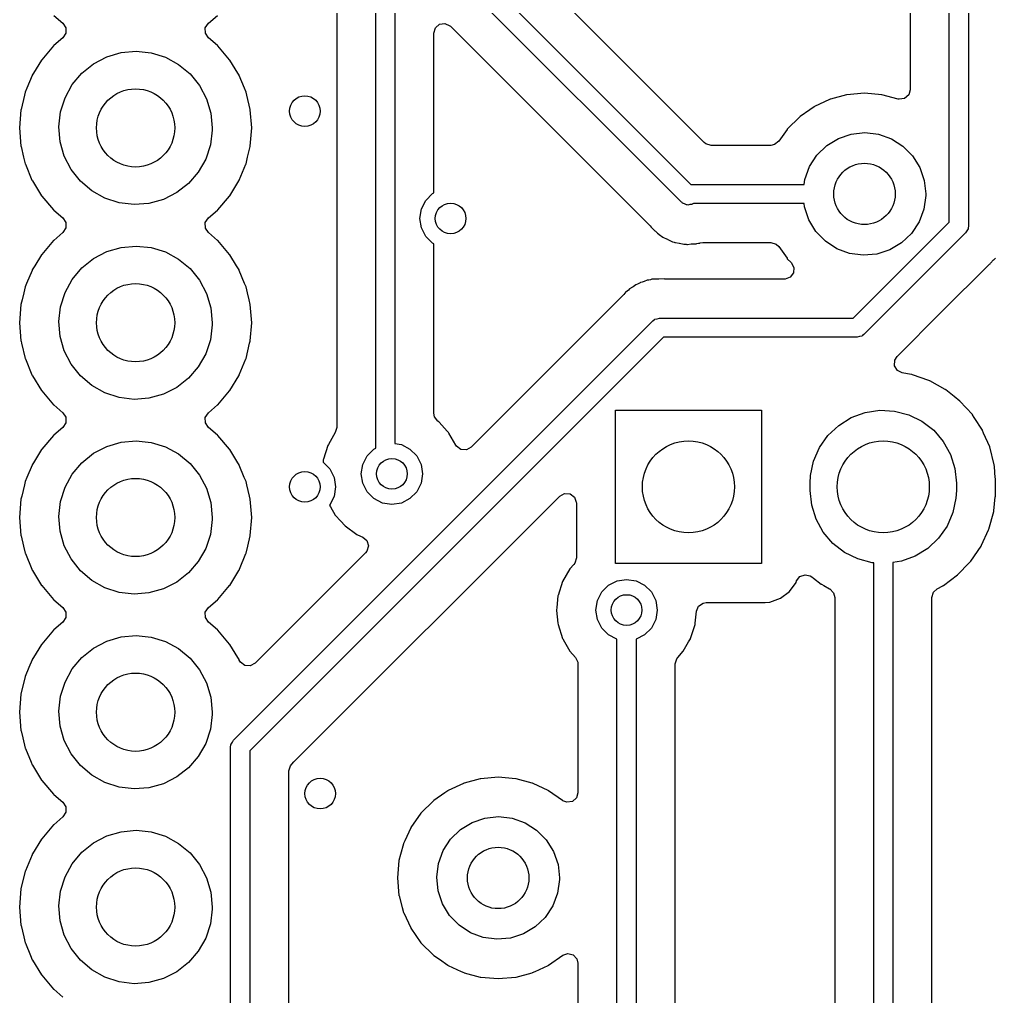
# Model space of a CAD drawing. Extents: x 3.43 to 6.79, y -5.81 to -1.74.
# Drawn here: x 4.688 to 5.189, y -4.616 to -4.114 of the extents above; entities that cross this region are included whole.
import ezdxf

# ---------------------------------------------------------------- set-up
doc = ezdxf.new("R2010")
doc.units = 0
doc.header["$MEASUREMENT"] = 0
doc.layers.add('BLACK', color=7, linetype='CONTINUOUS')

msp = doc.modelspace()

# ---------------------------------------------------------------- linework, layer by layer
at = {"layer": 'BLACK', "linetype": 'CONTINUOUS'}
for p, q in [((4.851, -3.88605), (4.851, -4.32387)), ((4.87102, -4.33441), (4.87102, -3.88464)), ((4.88087, -3.88668), (4.88087, -4.33213)), ((5.14533, -3.89612), (5.14533, -4.15043)), ((5.16535, -4.21839), (5.16535, -3.89471)), ((5.1752, -3.89675), (5.1752, -4.22043)), ((4.91043, -4.0767), (5.03275, -4.19902)), ((5.02802, -4.2082), (4.90203, -4.08222)), ((4.70581, -4.11229), (4.71047, -4.11626)), ((4.78511, -4.11626), (4.78977, -4.11229)), ((5.03959, -4.17754), (4.96991, -4.10787)), ((4.71047, -4.11626), (4.712, -4.1186)), ((4.78356, -4.11867), (4.78511, -4.11626)), ((4.90167, -4.11868), (4.90379, -4.11685)), ((4.90379, -4.11685), (4.90655, -4.11645)), ((4.90655, -4.11645), (4.90909, -4.11761)), ((4.90909, -4.11761), (4.90935, -4.11785)), ((4.90935, -4.11785), (5.01186, -4.22036)), ((4.71202, -4.1214), (4.71047, -4.12381)), ((4.712, -4.1186), (4.71202, -4.1214)), ((4.78358, -4.12147), (4.78356, -4.11867)), ((4.78511, -4.12381), (4.78358, -4.12147)), ((4.90089, -4.12136), (4.90167, -4.11868)), ((4.90089, -4.20344), (4.90089, -4.12136)), ((4.70581, -4.12778), (4.70567, -4.12791)), ((4.71047, -4.12381), (4.70581, -4.12778)), ((4.70581, -4.12778), (4.70581, -4.12778)), ((4.78977, -4.12778), (4.78511, -4.12381)), ((4.78992, -4.12791), (4.78977, -4.12778)), ((4.78977, -4.12778), (4.78977, -4.12778)), ((4.70567, -4.12791), (4.6996, -4.13502)), ((4.73304, -4.13353), (4.74041, -4.13136)), ((4.74041, -4.13136), (4.74807, -4.13067)), ((4.74807, -4.13067), (4.75571, -4.13147)), ((4.75571, -4.13147), (4.76305, -4.13374)), ((4.79599, -4.13502), (4.78992, -4.12791)), ((4.69949, -4.13518), (4.69534, -4.14196)), ((4.6996, -4.13502), (4.69949, -4.13518)), ((4.69949, -4.13518), (4.69949, -4.13518)), ((4.72025, -4.14191), (4.72623, -4.13709)), ((4.72623, -4.13709), (4.73304, -4.13353)), ((4.76305, -4.13374), (4.76981, -4.1374)), ((4.76981, -4.1374), (4.77573, -4.14229)), ((4.79609, -4.13518), (4.79599, -4.13502)), ((4.80024, -4.14196), (4.79609, -4.13518)), ((4.79609, -4.13518), (4.79609, -4.13518)), ((4.69534, -4.14196), (4.69471, -4.14299)), ((4.71531, -4.14779), (4.72025, -4.14191)), ((4.77573, -4.14229), (4.78058, -4.14825)), ((4.80087, -4.14299), (4.80024, -4.14196)), ((4.69464, -4.14317), (4.69196, -4.14962)), ((4.69471, -4.14299), (4.69464, -4.14317)), ((4.69464, -4.14317), (4.69464, -4.14317)), ((4.7116, -4.15453), (4.71531, -4.14779)), ((4.80095, -4.14317), (4.80087, -4.14299)), ((4.80362, -4.14962), (4.80095, -4.14317)), ((4.80095, -4.14317), (4.80095, -4.14317)), ((4.69113, -4.15163), (4.69076, -4.15317)), ((4.69196, -4.14962), (4.69113, -4.15163)), ((4.78058, -4.14825), (4.78419, -4.15503)), ((4.80445, -4.15163), (4.80362, -4.14962)), ((4.80482, -4.15317), (4.80445, -4.15163)), ((5.12185, -4.15222), (5.11287, -4.15301)), ((5.13083, -4.15301), (5.12185, -4.15222)), ((5.14533, -4.15043), (5.14455, -4.15311)), ((4.69076, -4.15317), (4.689, -4.16051)), ((4.70928, -4.16185), (4.7116, -4.15453)), ((4.78419, -4.15503), (4.78641, -4.16239)), ((4.80658, -4.16051), (4.80482, -4.15317)), ((5.10397, -4.15543), (5.09619, -4.15906)), ((5.10416, -4.15534), (5.10397, -4.15543)), ((5.10397, -4.15543), (5.10397, -4.15543)), ((5.10437, -4.15529), (5.10416, -4.15534)), ((5.11266, -4.15307), (5.10437, -4.15529)), ((5.10437, -4.15529), (5.10437, -4.15529)), ((5.11287, -4.15301), (5.11266, -4.15307)), ((5.11266, -4.15307), (5.11266, -4.15307)), ((5.13909, -4.15522), (5.13083, -4.15301)), ((5.13967, -4.15534), (5.13909, -4.15522)), ((5.14243, -4.15494), (5.13967, -4.15534)), ((5.14455, -4.15311), (5.14243, -4.15494)), ((4.68895, -4.16072), (4.68822, -4.17004)), ((4.689, -4.16051), (4.68895, -4.16072)), ((4.70843, -4.16949), (4.70928, -4.16185)), ((4.78641, -4.16239), (4.78716, -4.17004)), ((4.80663, -4.16072), (4.80658, -4.16051)), ((4.80736, -4.17004), (4.80663, -4.16072)), ((5.09376, -4.16072), (5.08879, -4.1642)), ((5.09599, -4.15915), (5.09376, -4.16072)), ((5.09619, -4.15906), (5.09599, -4.15915)), ((5.09619, -4.15906), (5.09619, -4.15906)), ((5.08861, -4.16432), (5.08224, -4.1707)), ((5.08879, -4.1642), (5.08861, -4.16432)), ((5.08879, -4.1642), (5.08879, -4.1642)), ((4.68822, -4.17004), (4.68895, -4.17935)), ((4.70907, -4.17714), (4.70843, -4.16949)), ((4.78715, -4.17113), (4.78618, -4.17876)), ((4.78716, -4.17004), (4.78715, -4.17113)), ((4.80663, -4.17935), (4.80736, -4.17004)), ((5.08211, -4.17087), (5.07791, -4.17688)), ((5.08224, -4.1707), (5.08211, -4.17087)), ((5.08211, -4.17087), (5.08211, -4.17087)), ((5.11509, -4.17318), (5.12207, -4.17244)), ((5.12207, -4.17244), (5.12904, -4.17327)), ((4.71119, -4.18453), (4.70907, -4.17714)), ((5.04041, -4.17821), (5.03959, -4.17754)), ((5.07791, -4.17688), (5.07572, -4.17863)), ((5.10246, -4.17912), (5.10844, -4.17544)), ((5.10844, -4.17544), (5.11509, -4.17318)), ((5.12904, -4.17327), (5.13566, -4.17563)), ((5.13566, -4.17563), (5.14159, -4.17939)), ((4.68895, -4.17935), (4.689, -4.17954)), ((4.689, -4.17954), (4.689, -4.17954)), ((4.689, -4.17954), (4.69033, -4.18512)), ((4.78618, -4.17876), (4.78376, -4.18605)), ((4.80525, -4.18512), (4.80659, -4.17954)), ((4.80659, -4.17954), (4.80663, -4.17935)), ((4.80659, -4.17954), (4.80659, -4.17954)), ((5.04309, -4.179), (5.04041, -4.17821)), ((5.07384, -4.179), (5.04309, -4.179)), ((5.07572, -4.17863), (5.07384, -4.179)), ((5.09744, -4.18403), (5.10246, -4.17912)), ((5.14159, -4.17939), (5.14653, -4.18437)), ((4.69033, -4.18512), (4.69113, -4.18844)), ((4.7147, -4.19136), (4.71119, -4.18453)), ((4.78376, -4.18605), (4.77996, -4.19273)), ((4.80445, -4.18844), (4.80525, -4.18512)), ((5.09364, -4.18993), (5.09744, -4.18403)), ((5.14653, -4.18437), (5.15025, -4.19033)), ((4.69113, -4.18844), (4.69121, -4.18862)), ((4.69121, -4.18862), (4.69121, -4.18862)), ((4.69121, -4.18862), (4.69461, -4.19685)), ((4.71947, -4.19738), (4.7147, -4.19136)), ((4.77996, -4.19273), (4.77494, -4.19855)), ((4.80097, -4.19685), (4.80437, -4.18862)), ((4.80437, -4.18862), (4.80445, -4.18844)), ((4.80437, -4.18862), (4.80437, -4.18862)), ((5.09124, -4.19653), (5.09364, -4.18993)), ((5.15025, -4.19033), (5.15256, -4.19696)), ((4.69461, -4.19685), (4.69471, -4.19708)), ((4.69471, -4.19708), (4.69481, -4.19725)), ((4.69481, -4.19725), (4.69949, -4.20489)), ((4.72532, -4.20236), (4.71947, -4.19738)), ((4.79609, -4.20489), (4.80077, -4.19725)), ((4.80077, -4.19725), (4.80087, -4.19708)), ((4.80087, -4.19708), (4.80097, -4.19685)), ((5.09092, -4.19902), (5.09124, -4.19653)), ((5.15256, -4.19696), (5.15335, -4.20394)), ((4.73203, -4.20611), (4.72532, -4.20236)), ((4.77494, -4.19855), (4.76889, -4.20328)), ((5.03275, -4.19902), (5.09092, -4.19902)), ((4.69949, -4.20489), (4.69949, -4.20489)), ((4.69949, -4.20489), (4.6996, -4.20505)), ((4.6996, -4.20505), (4.70567, -4.21216)), ((4.73934, -4.20849), (4.73203, -4.20611)), ((4.76203, -4.20674), (4.75463, -4.20881)), ((4.76889, -4.20328), (4.76203, -4.20674)), ((4.78992, -4.21216), (4.79599, -4.20505)), ((4.79599, -4.20505), (4.79609, -4.20489)), ((4.79609, -4.20489), (4.79609, -4.20489)), ((4.89447, -4.21167), (4.89671, -4.20728)), ((4.89671, -4.20728), (4.90019, -4.20379)), ((4.90019, -4.20379), (4.90089, -4.20344)), ((5.15333, -4.20482), (5.15236, -4.21177)), ((5.15335, -4.20394), (5.15333, -4.20482)), ((4.70567, -4.21216), (4.70581, -4.21229)), ((4.70581, -4.21229), (4.70581, -4.21229)), ((4.70581, -4.21229), (4.71047, -4.21626)), ((4.74697, -4.2094), (4.73934, -4.20849)), ((4.75463, -4.20881), (4.74697, -4.2094)), ((4.78511, -4.21626), (4.78977, -4.21229)), ((4.78977, -4.21229), (4.78992, -4.21216)), ((4.78977, -4.21229), (4.78977, -4.21229)), ((4.8937, -4.21654), (4.89447, -4.21167)), ((5.02833, -4.20837), (5.02802, -4.2082)), ((5.02854, -4.20866), (5.02833, -4.20837)), ((5.02953, -4.20903), (5.02854, -4.20866)), ((5.03045, -4.20953), (5.02953, -4.20903)), ((5.0308, -4.20951), (5.03045, -4.20953)), ((5.03114, -4.20963), (5.0308, -4.20951)), ((5.03216, -4.20941), (5.03114, -4.20963)), ((5.03321, -4.20934), (5.03216, -4.20941)), ((5.0335, -4.20912), (5.03321, -4.20934)), ((5.03384, -4.20905), (5.0335, -4.20912)), ((5.0341, -4.20886), (5.03384, -4.20905)), ((5.09088, -4.20886), (5.0341, -4.20886)), ((5.09104, -4.21049), (5.09088, -4.20886)), ((5.09326, -4.21715), (5.09104, -4.21049)), ((5.15236, -4.21177), (5.14986, -4.21833)), ((4.71047, -4.21626), (4.712, -4.2186)), ((4.78356, -4.21867), (4.78511, -4.21626)), ((4.89447, -4.2214), (4.8937, -4.21654)), ((5.0969, -4.22315), (5.09326, -4.21715)), ((4.71202, -4.2214), (4.71047, -4.22381)), ((4.712, -4.2186), (4.71202, -4.2214)), ((4.78358, -4.22147), (4.78356, -4.21867)), ((4.78511, -4.22381), (4.78358, -4.22147)), ((4.89671, -4.22579), (4.89447, -4.2214)), ((5.01186, -4.22036), (5.01246, -4.22108)), ((5.01246, -4.22108), (5.01264, -4.22135)), ((5.01264, -4.22135), (5.01287, -4.22156)), ((5.01287, -4.22156), (5.01287, -4.22156)), ((5.01287, -4.22156), (5.0143, -4.22281)), ((5.0143, -4.22281), (5.01452, -4.22303)), ((5.01452, -4.22303), (5.01497, -4.22347)), ((5.10177, -4.22821), (5.0969, -4.22315)), ((5.11607, -4.26768), (5.16535, -4.21839)), ((5.14986, -4.21833), (5.14598, -4.22418)), ((5.17434, -4.22285), (5.17376, -4.22391)), ((5.17499, -4.22183), (5.17434, -4.22285)), ((5.17503, -4.22158), (5.17499, -4.22183)), ((5.17508, -4.22148), (5.17503, -4.22158)), ((5.1752, -4.22043), (5.17507, -4.2213)), ((5.17507, -4.2213), (5.17508, -4.22148)), ((4.70567, -4.22791), (4.6996, -4.23502)), ((4.70581, -4.22778), (4.70567, -4.22791)), ((4.71047, -4.22381), (4.70581, -4.22778)), ((4.70581, -4.22778), (4.70581, -4.22778)), ((4.78977, -4.22778), (4.78511, -4.22381)), ((4.78992, -4.22791), (4.78977, -4.22778)), ((4.78977, -4.22778), (4.78977, -4.22778)), ((4.79599, -4.23502), (4.78992, -4.22791)), ((4.90019, -4.22928), (4.89671, -4.22579)), ((5.01497, -4.22347), (5.01509, -4.22357)), ((5.01509, -4.22357), (5.01509, -4.22357)), ((5.01509, -4.22357), (5.01547, -4.22386)), ((5.01547, -4.22386), (5.01571, -4.22405)), ((5.01571, -4.22405), (5.01713, -4.22531)), ((5.01713, -4.22531), (5.01713, -4.22531)), ((5.01713, -4.22531), (5.01737, -4.22552)), ((5.01737, -4.22552), (5.01764, -4.22566)), ((5.01764, -4.22566), (5.01766, -4.22566)), ((5.01766, -4.22566), (5.01844, -4.22616)), ((5.01844, -4.22616), (5.0187, -4.22636)), ((5.0187, -4.22636), (5.02017, -4.227)), ((5.02017, -4.227), (5.02073, -4.22724)), ((5.02073, -4.22724), (5.02101, -4.22737)), ((5.02101, -4.22737), (5.0227, -4.22824)), ((5.17376, -4.22391), (5.12159, -4.27608)), ((5.14598, -4.22418), (5.14089, -4.22902)), ((4.73304, -4.23353), (4.74041, -4.23136)), ((4.74041, -4.23136), (4.74807, -4.23067)), ((4.74807, -4.23067), (4.75571, -4.23147)), ((4.75571, -4.23147), (4.76305, -4.23374)), ((4.90089, -4.22963), (4.90019, -4.22928)), ((4.90089, -4.31656), (4.90089, -4.22963)), ((5.0227, -4.22824), (5.0227, -4.22824)), ((5.0227, -4.22824), (5.02298, -4.22838)), ((5.02298, -4.22838), (5.0233, -4.22845)), ((5.0233, -4.22845), (5.02418, -4.22874)), ((5.02418, -4.22874), (5.02448, -4.22887)), ((5.02448, -4.22887), (5.02479, -4.22891)), ((5.02479, -4.22891), (5.02667, -4.22921)), ((5.02667, -4.22921), (5.02697, -4.22927)), ((5.02697, -4.22927), (5.02913, -4.22975)), ((5.02913, -4.22975), (5.02944, -4.22974)), ((5.02944, -4.22974), (5.02944, -4.22974)), ((5.02944, -4.22974), (5.02945, -4.22974)), ((5.02945, -4.22974), (5.02945, -4.22974)), ((5.02945, -4.22974), (5.03039, -4.2298)), ((5.03039, -4.2298), (5.03071, -4.22985)), ((5.03071, -4.22985), (5.03102, -4.22982)), ((5.03102, -4.22982), (5.03291, -4.22964)), ((5.03291, -4.22964), (5.03322, -4.22962)), ((5.03322, -4.22962), (5.03462, -4.22958)), ((5.03462, -4.22958), (5.03543, -4.22955)), ((5.03543, -4.22955), (5.03574, -4.22946)), ((5.03574, -4.22946), (5.03666, -4.22929)), ((5.03666, -4.22929), (5.03667, -4.22929)), ((5.03667, -4.22929), (5.03698, -4.22926)), ((5.03667, -4.22929), (5.03667, -4.22929)), ((5.03698, -4.22926), (5.03727, -4.22915)), ((5.03727, -4.22915), (5.03758, -4.22908)), ((5.03758, -4.22911), (5.0389, -4.22888)), ((5.03758, -4.22908), (5.03758, -4.22911)), ((5.0389, -4.22888), (5.07384, -4.22888)), ((5.07384, -4.22888), (5.07652, -4.22967)), ((5.07652, -4.22967), (5.07791, -4.23099)), ((5.07791, -4.23099), (5.08211, -4.237)), ((5.10765, -4.23205), (5.10177, -4.22821)), ((5.11423, -4.2345), (5.10765, -4.23205)), ((5.13486, -4.23262), (5.12818, -4.23479)), ((5.14089, -4.22902), (5.13486, -4.23262)), ((4.69949, -4.23518), (4.69601, -4.24087)), ((4.6996, -4.23502), (4.69949, -4.23518)), ((4.69949, -4.23518), (4.69949, -4.23518)), ((4.72025, -4.24191), (4.72623, -4.23709)), ((4.72623, -4.23709), (4.73304, -4.23353)), ((4.76305, -4.23374), (4.76981, -4.2374)), ((4.76981, -4.2374), (4.77573, -4.24229)), ((4.79609, -4.23518), (4.79599, -4.23502)), ((4.79958, -4.24087), (4.79609, -4.23518)), ((4.79609, -4.23518), (4.79609, -4.23518)), ((5.08211, -4.237), (5.08224, -4.23718)), ((5.08224, -4.23718), (5.08425, -4.23919)), ((5.12119, -4.23543), (5.11423, -4.2345)), ((5.12818, -4.23479), (5.12119, -4.23543)), ((5.18656, -4.23952), (5.18814, -4.23785)), ((5.18814, -4.23785), (5.18824, -4.23774)), ((5.18824, -4.23774), (5.18902, -4.23696)), ((5.18902, -4.23696), (5.18912, -4.23683)), ((4.69464, -4.24317), (4.69183, -4.24993)), ((4.69471, -4.24299), (4.69464, -4.24317)), ((4.69464, -4.24317), (4.69464, -4.24317)), ((4.69601, -4.24087), (4.69471, -4.24299)), ((4.71531, -4.24779), (4.72025, -4.24191)), ((4.77573, -4.24229), (4.78058, -4.24825)), ((4.80087, -4.24299), (4.79958, -4.24087)), ((4.80095, -4.24317), (4.80087, -4.24299)), ((4.80375, -4.24993), (4.80095, -4.24317)), ((4.80095, -4.24317), (4.80095, -4.24317)), ((5.08425, -4.23919), (5.08559, -4.24164)), ((5.08559, -4.24164), (5.08539, -4.24443)), ((5.16145, -4.26453), (5.18572, -4.24026)), ((5.18572, -4.24026), (5.18604, -4.23997)), ((5.18604, -4.23997), (5.1863, -4.2398)), ((5.1863, -4.2398), (5.18656, -4.23952)), ((4.7116, -4.25453), (4.71531, -4.24779)), ((4.78058, -4.24825), (4.78419, -4.25503)), ((5.0104, -4.24825), (5.00878, -4.24889)), ((5.01071, -4.24821), (5.0104, -4.24825)), ((5.01096, -4.24818), (5.01071, -4.24821)), ((5.01071, -4.24821), (5.01071, -4.24821)), ((5.01119, -4.24815), (5.01096, -4.24818)), ((5.01195, -4.24799), (5.01119, -4.24815)), ((5.01272, -4.24777), (5.01195, -4.24799)), ((5.01303, -4.24776), (5.01272, -4.24777)), ((5.01446, -4.24771), (5.01303, -4.24776)), ((5.01303, -4.24776), (5.01303, -4.24776)), ((5.01493, -4.24768), (5.01446, -4.24771)), ((5.01508, -4.24766), (5.01493, -4.24768)), ((5.01493, -4.24768), (5.01493, -4.24768)), ((5.01618, -4.24766), (5.01508, -4.24766)), ((5.01634, -4.24765), (5.01618, -4.24766)), ((5.01902, -4.24757), (5.01634, -4.24765)), ((5.01931, -4.24764), (5.01902, -4.24757)), ((5.01975, -4.24766), (5.01931, -4.24764)), ((5.08074, -4.24766), (5.01975, -4.24766)), ((5.08109, -4.24764), (5.08074, -4.24766)), ((5.08371, -4.24667), (5.08109, -4.24764)), ((5.08539, -4.24443), (5.08371, -4.24667)), ((4.69113, -4.25163), (4.69038, -4.25478)), ((4.69183, -4.24993), (4.69113, -4.25163)), ((4.80445, -4.25163), (4.80375, -4.24993)), ((4.80521, -4.25478), (4.80445, -4.25163)), ((5.00124, -4.25274), (5.00068, -4.2533)), ((5.00274, -4.25185), (5.00124, -4.25274)), ((5.00313, -4.25159), (5.00274, -4.25185)), ((5.00454, -4.25057), (5.00313, -4.25159)), ((5.00528, -4.25028), (5.00454, -4.25057)), ((5.00598, -4.24993), (5.00528, -4.25028)), ((5.0064, -4.24969), (5.00598, -4.24993)), ((5.00667, -4.24953), (5.0064, -4.24969)), ((5.00697, -4.24944), (5.00667, -4.24953)), ((5.00768, -4.24923), (5.00697, -4.24944)), ((5.00697, -4.24944), (5.00697, -4.24944)), ((5.00834, -4.24904), (5.00768, -4.24923)), ((5.00878, -4.24889), (5.00834, -4.24904)), ((4.69038, -4.25478), (4.68952, -4.25834)), ((4.70928, -4.26185), (4.7116, -4.25453)), ((4.78419, -4.25503), (4.78641, -4.26239)), ((4.80606, -4.25834), (4.80521, -4.25478)), ((4.99802, -4.25596), (4.92032, -4.33367)), ((4.99833, -4.25562), (4.99802, -4.25596)), ((4.99944, -4.25427), (4.99833, -4.25562)), ((4.9997, -4.25409), (4.99944, -4.25427)), ((4.99986, -4.25397), (4.9997, -4.25409)), ((4.9997, -4.25409), (4.9997, -4.25409)), ((5.00009, -4.2538), (4.99986, -4.25397)), ((5.00068, -4.2533), (5.00009, -4.2538)), ((4.68895, -4.26072), (4.68822, -4.27004)), ((4.68952, -4.25834), (4.68895, -4.26072)), ((4.70843, -4.26949), (4.70928, -4.26185)), ((4.78641, -4.26239), (4.78716, -4.27004)), ((4.80663, -4.26072), (4.80606, -4.25834)), ((4.80736, -4.27004), (4.80663, -4.26072)), ((5.0141, -4.26843), (5.0143, -4.26827)), ((5.0143, -4.26827), (5.01549, -4.26802)), ((5.01549, -4.26802), (5.01665, -4.26768)), ((5.01665, -4.26768), (5.11607, -4.26768)), ((5.1386, -4.28738), (5.16145, -4.26453)), ((4.68822, -4.27004), (4.68895, -4.27935)), ((4.70907, -4.27714), (4.70843, -4.26949)), ((4.78715, -4.27113), (4.78618, -4.27876)), ((4.78716, -4.27004), (4.78715, -4.27113)), ((4.79802, -4.48432), (5.01317, -4.26912)), ((4.80663, -4.27935), (4.80736, -4.27004)), ((5.01317, -4.26912), (5.01388, -4.26859)), ((5.01388, -4.26859), (5.01399, -4.26846)), ((5.01399, -4.26846), (5.0141, -4.26843)), ((4.71119, -4.28453), (4.70907, -4.27714)), ((5.01869, -4.27752), (4.80642, -4.48983)), ((5.11811, -4.27752), (5.01869, -4.27752)), ((5.11927, -4.27718), (5.11811, -4.27752)), ((5.12046, -4.27692), (5.11927, -4.27718)), ((5.12066, -4.27677), (5.12046, -4.27692)), ((5.12077, -4.27674), (5.12066, -4.27677)), ((5.12089, -4.2766), (5.12077, -4.27674)), ((5.12159, -4.27608), (5.12089, -4.2766)), ((4.68895, -4.27935), (4.689, -4.27954)), ((4.689, -4.27954), (4.689, -4.27954)), ((4.689, -4.27954), (4.68926, -4.28064)), ((4.68926, -4.28064), (4.69113, -4.28844)), ((4.78618, -4.27876), (4.78376, -4.28605)), ((4.80445, -4.28844), (4.80632, -4.28064)), ((4.80632, -4.28064), (4.80659, -4.27954)), ((4.80659, -4.27954), (4.80663, -4.27935)), ((4.80659, -4.27954), (4.80659, -4.27954)), ((4.7147, -4.29136), (4.71119, -4.28453)), ((4.78376, -4.28605), (4.77996, -4.29273)), ((5.1374, -4.28933), (5.1386, -4.28738)), ((4.69113, -4.28844), (4.69121, -4.28862)), ((4.69121, -4.28862), (4.69121, -4.28862)), ((4.69121, -4.28862), (4.6946, -4.29681)), ((4.71947, -4.29738), (4.7147, -4.29136)), ((4.77996, -4.29273), (4.77494, -4.29855)), ((4.80099, -4.29681), (4.80437, -4.28862)), ((4.80437, -4.28862), (4.80445, -4.28844)), ((4.80437, -4.28862), (4.80437, -4.28862)), ((5.13731, -4.29212), (5.1374, -4.28933)), ((5.13874, -4.29452), (5.13731, -4.29212)), ((4.6946, -4.29681), (4.69471, -4.29708)), ((4.69471, -4.29708), (4.69481, -4.29725)), ((4.69481, -4.29725), (4.69949, -4.30489)), ((4.72532, -4.30236), (4.71947, -4.29738)), ((4.79609, -4.30489), (4.80077, -4.29725)), ((4.80077, -4.29725), (4.80087, -4.29708)), ((4.80087, -4.29708), (4.80099, -4.29681)), ((5.14124, -4.29577), (5.13874, -4.29452)), ((5.14386, -4.29623), (5.14124, -4.29577)), ((5.14604, -4.29662), (5.14386, -4.29623)), ((5.14624, -4.29666), (5.14604, -4.29662)), ((5.14604, -4.29662), (5.14604, -4.29662)), ((5.14643, -4.29673), (5.14624, -4.29666)), ((5.15496, -4.29975), (5.14643, -4.29673)), ((5.14643, -4.29673), (5.14643, -4.29673)), ((4.73203, -4.30611), (4.72532, -4.30236)), ((4.76889, -4.30328), (4.76203, -4.30674)), ((4.77494, -4.29855), (4.76889, -4.30328)), ((5.15516, -4.29982), (5.15496, -4.29975)), ((5.15496, -4.29975), (5.15496, -4.29975)), ((5.15533, -4.29991), (5.15516, -4.29982)), ((5.16326, -4.30429), (5.15533, -4.29991)), ((5.15533, -4.29991), (5.15533, -4.29991)), ((4.69949, -4.30489), (4.69949, -4.30489)), ((4.69949, -4.30489), (4.6996, -4.30505)), ((4.6996, -4.30505), (4.70567, -4.31216)), ((4.73934, -4.30849), (4.73203, -4.30611)), ((4.76203, -4.30674), (4.75463, -4.30881)), ((4.78992, -4.31216), (4.79599, -4.30505)), ((4.79599, -4.30505), (4.79609, -4.30489)), ((4.79609, -4.30489), (4.79609, -4.30489)), ((5.16344, -4.30439), (5.16326, -4.30429)), ((5.16326, -4.30429), (5.16326, -4.30429)), ((5.1636, -4.30451), (5.16344, -4.30439)), ((5.16783, -4.30786), (5.1636, -4.30451)), ((5.1636, -4.30451), (5.1636, -4.30451)), ((5.17086, -4.31025), (5.16783, -4.30786)), ((4.70567, -4.31216), (4.70581, -4.31229)), ((4.70581, -4.31229), (4.70581, -4.31229)), ((4.70581, -4.31229), (4.71047, -4.31626)), ((4.74697, -4.3094), (4.73934, -4.30849)), ((4.75463, -4.30881), (4.74697, -4.3094)), ((4.78511, -4.31626), (4.78977, -4.31229)), ((4.78977, -4.31229), (4.78992, -4.31216)), ((4.78977, -4.31229), (4.78977, -4.31229)), ((5.17722, -4.31724), (5.17086, -4.31025)), ((4.71047, -4.31626), (4.712, -4.3186)), ((4.78356, -4.31867), (4.78511, -4.31626)), ((4.90122, -4.31836), (4.90089, -4.31656)), ((4.90293, -4.32057), (4.90122, -4.31836)), ((4.994, -4.3937), (4.994, -4.31496)), ((4.994, -4.31496), (5.069, -4.31496)), ((5.069, -4.31496), (5.069, -4.3937)), ((5.11506, -4.31876), (5.12217, -4.31614)), ((5.12217, -4.31614), (5.12966, -4.31501)), ((5.12966, -4.31501), (5.13723, -4.3154)), ((5.13723, -4.3154), (5.14457, -4.31731)), ((5.14457, -4.31731), (5.15137, -4.32066)), ((5.17733, -4.31742), (5.17722, -4.31724)), ((5.17734, -4.31742), (5.17733, -4.31742)), ((5.17815, -4.31867), (5.17734, -4.31742)), ((4.71202, -4.3214), (4.71047, -4.32381)), ((4.712, -4.3186), (4.71202, -4.3214)), ((4.78358, -4.32147), (4.78356, -4.31867)), ((4.78511, -4.32381), (4.78358, -4.32147)), ((4.9034, -4.32091), (4.90293, -4.32057)), ((4.90357, -4.3211), (4.9034, -4.32091)), ((4.90774, -4.32573), (4.90357, -4.3211)), ((4.90357, -4.3211), (4.90357, -4.3211)), ((5.10311, -4.32796), (5.10862, -4.32275)), ((5.10862, -4.32275), (5.11506, -4.31876)), ((5.15137, -4.32066), (5.15736, -4.3253)), ((5.18236, -4.32519), (5.17815, -4.31867)), ((4.70567, -4.32791), (4.6996, -4.33502)), ((4.70581, -4.32778), (4.70567, -4.32791)), ((4.71047, -4.32381), (4.70581, -4.32778)), ((4.70581, -4.32778), (4.70581, -4.32778)), ((4.78977, -4.32778), (4.78511, -4.32381)), ((4.78992, -4.32791), (4.78977, -4.32778)), ((4.78977, -4.32778), (4.78977, -4.32778)), ((4.79599, -4.33502), (4.78992, -4.32791)), ((4.85023, -4.3265), (4.84672, -4.33258)), ((4.851, -4.32387), (4.85016, -4.32646)), ((4.85016, -4.32646), (4.85023, -4.3265)), ((4.90843, -4.3265), (4.90774, -4.32573)), ((4.90856, -4.32672), (4.90843, -4.3265)), ((4.91217, -4.33299), (4.90856, -4.32672)), ((4.90856, -4.32672), (4.90856, -4.32672)), ((5.09876, -4.33417), (5.10311, -4.32796)), ((5.15736, -4.3253), (5.16229, -4.33106)), ((5.18244, -4.32537), (5.18236, -4.32519)), ((5.18302, -4.3267), (5.18244, -4.32537)), ((5.18244, -4.32537), (5.18244, -4.32537)), ((5.18613, -4.33386), (5.18302, -4.3267)), ((4.72623, -4.33709), (4.73304, -4.33353)), ((4.73304, -4.33353), (4.74041, -4.33136)), ((4.74041, -4.33136), (4.74807, -4.33067)), ((4.74807, -4.33067), (4.75571, -4.33147)), ((4.75571, -4.33147), (4.76305, -4.33374)), ((4.84648, -4.33301), (4.84415, -4.34016)), ((4.84672, -4.33258), (4.84648, -4.33301)), ((4.88087, -4.33213), (4.8842, -4.33266)), ((4.8842, -4.33266), (4.88859, -4.3349)), ((4.9125, -4.33348), (4.91217, -4.33299)), ((4.91474, -4.33516), (4.9125, -4.33348)), ((5.16229, -4.33106), (5.16596, -4.33769)), ((4.69949, -4.33518), (4.69534, -4.34196)), ((4.6996, -4.33502), (4.69949, -4.33518)), ((4.69949, -4.33518), (4.69949, -4.33518)), ((4.72025, -4.34191), (4.72623, -4.33709)), ((4.76305, -4.33374), (4.76981, -4.3374)), ((4.76981, -4.3374), (4.77573, -4.34229)), ((4.79609, -4.33518), (4.79599, -4.33502)), ((4.80024, -4.34196), (4.79609, -4.33518)), ((4.79609, -4.33518), (4.79609, -4.33518)), ((4.86435, -4.34277), (4.86659, -4.33838)), ((4.86659, -4.33838), (4.87007, -4.3349)), ((4.87007, -4.3349), (4.87102, -4.33441)), ((4.88859, -4.3349), (4.89207, -4.33838)), ((4.89207, -4.33838), (4.89431, -4.34277)), ((4.91753, -4.33536), (4.91474, -4.33516)), ((4.91998, -4.33402), (4.91753, -4.33536)), ((4.92032, -4.33367), (4.91998, -4.33402)), ((5.09575, -4.34112), (5.09876, -4.33417)), ((5.16596, -4.33769), (5.16823, -4.34492)), ((5.18844, -4.34303), (5.18613, -4.33386)), ((4.69464, -4.34317), (4.69201, -4.34952)), ((4.69471, -4.34299), (4.69464, -4.34317)), ((4.69464, -4.34317), (4.69464, -4.34317)), ((4.69534, -4.34196), (4.69471, -4.34299)), ((4.71531, -4.34779), (4.72025, -4.34191)), ((4.77573, -4.34229), (4.78058, -4.34825)), ((4.80087, -4.34299), (4.80024, -4.34196)), ((4.80095, -4.34317), (4.80087, -4.34299)), ((4.80358, -4.34952), (4.80095, -4.34317)), ((4.80095, -4.34317), (4.80095, -4.34317)), ((4.84412, -4.34042), (4.84399, -4.34168)), ((4.84399, -4.34168), (4.84739, -4.34507)), ((4.84415, -4.34016), (4.84412, -4.34042)), ((4.84412, -4.34042), (4.84412, -4.34042)), ((4.86358, -4.34764), (4.86435, -4.34277)), ((4.89431, -4.34277), (4.89508, -4.34764)), ((5.0942, -4.34854), (5.09575, -4.34112)), ((5.18851, -4.34395), (5.18844, -4.34303)), ((4.7116, -4.35453), (4.71531, -4.34779)), ((4.78058, -4.34825), (4.78419, -4.35503)), ((4.84739, -4.34507), (4.84962, -4.34946)), ((4.86435, -4.3525), (4.86358, -4.34764)), ((4.89508, -4.34764), (4.89431, -4.3525)), ((5.094, -4.35246), (5.0942, -4.34854)), ((5.16823, -4.34492), (5.169, -4.35246)), ((5.18899, -4.34969), (5.18851, -4.34395)), ((4.69075, -4.35323), (4.68932, -4.35916)), ((4.69113, -4.35163), (4.69075, -4.35323)), ((4.69201, -4.34952), (4.69113, -4.35163)), ((4.80445, -4.35163), (4.80358, -4.34952)), ((4.80483, -4.35323), (4.80445, -4.35163)), ((4.80626, -4.35916), (4.80483, -4.35323)), ((4.84962, -4.34946), (4.85039, -4.35433)), ((4.86659, -4.35689), (4.86435, -4.3525)), ((4.89431, -4.3525), (4.89207, -4.35689)), ((5.094, -4.3562), (5.094, -4.35246)), ((5.169, -4.35246), (5.169, -4.3562)), ((5.18902, -4.35006), (5.18899, -4.34969)), ((5.18902, -4.35929), (5.18902, -4.35006)), ((4.70928, -4.36185), (4.7116, -4.35453)), ((4.78419, -4.35503), (4.78641, -4.36239)), ((4.85039, -4.35433), (4.84962, -4.3592)), ((4.87007, -4.36038), (4.86659, -4.35689)), ((4.89207, -4.35689), (4.88859, -4.36038)), ((4.96551, -4.35903), (4.96796, -4.35769)), ((4.96796, -4.35769), (4.97075, -4.35789)), ((4.97075, -4.35789), (4.97299, -4.35956)), ((5.09476, -4.36374), (5.094, -4.3562)), ((5.169, -4.3562), (5.16879, -4.36012)), ((4.68895, -4.36072), (4.68822, -4.37004)), ((4.68932, -4.35916), (4.68895, -4.36072)), ((4.70843, -4.36949), (4.70928, -4.36185)), ((4.78641, -4.36239), (4.78716, -4.37004)), ((4.80663, -4.36072), (4.80626, -4.35916)), ((4.80736, -4.37004), (4.80663, -4.36072)), ((4.82905, -4.49552), (4.96551, -4.35903)), ((4.84739, -4.36359), (4.84729, -4.36368)), ((4.84962, -4.3592), (4.84739, -4.36359)), ((4.87446, -4.36262), (4.87007, -4.36038)), ((4.87933, -4.36339), (4.87446, -4.36262)), ((4.8842, -4.36262), (4.87933, -4.36339)), ((4.88859, -4.36038), (4.8842, -4.36262)), ((4.97299, -4.35956), (4.97396, -4.36218)), ((4.97396, -4.36218), (4.97398, -4.36254)), ((4.97398, -4.36254), (4.97398, -4.39084)), ((5.16879, -4.36012), (5.16724, -4.36754)), ((5.18824, -4.36659), (5.189, -4.35943)), ((5.189, -4.35943), (5.18902, -4.35929)), ((5.189, -4.35943), (5.189, -4.35943)), ((4.84729, -4.36368), (4.84778, -4.36453)), ((4.84778, -4.36453), (4.85023, -4.36878)), ((5.09703, -4.37097), (5.09476, -4.36374)), ((5.16724, -4.36754), (5.16423, -4.3745)), ((5.18566, -4.37613), (5.18819, -4.36702)), ((5.18819, -4.36702), (5.18824, -4.36659)), ((4.68822, -4.37004), (4.68895, -4.37935)), ((4.70907, -4.37714), (4.70843, -4.36949)), ((4.78715, -4.37113), (4.78618, -4.37876)), ((4.78716, -4.37004), (4.78715, -4.37113)), ((4.80663, -4.37935), (4.80736, -4.37004)), ((4.85023, -4.36878), (4.85041, -4.36897)), ((4.85041, -4.36897), (4.85041, -4.36897)), ((4.85041, -4.36897), (4.85295, -4.37179)), ((4.85295, -4.37179), (4.85527, -4.37436)), ((5.1007, -4.3776), (5.09703, -4.37097)), ((4.71119, -4.38453), (4.70907, -4.37714)), ((4.85527, -4.37436), (4.86135, -4.37878)), ((5.10564, -4.38336), (5.1007, -4.3776)), ((5.16423, -4.3745), (5.15988, -4.3807)), ((5.18186, -4.38433), (5.18558, -4.37632)), ((5.18558, -4.37631), (5.18566, -4.37613)), ((5.18558, -4.37632), (5.18558, -4.37631)), ((4.68895, -4.37935), (4.689, -4.37954)), ((4.689, -4.37954), (4.689, -4.37954)), ((4.689, -4.37954), (4.69027, -4.38483)), ((4.78618, -4.37876), (4.78376, -4.38605)), ((4.80532, -4.38483), (4.80659, -4.37954)), ((4.80659, -4.37954), (4.80663, -4.37935)), ((4.80659, -4.37954), (4.80659, -4.37954)), ((4.86135, -4.37878), (4.86159, -4.37889)), ((4.86159, -4.37889), (4.86159, -4.37889)), ((4.86159, -4.37889), (4.86435, -4.38012)), ((4.86435, -4.38012), (4.86648, -4.38193)), ((4.86648, -4.38193), (4.8673, -4.38461)), ((5.11162, -4.388), (5.10564, -4.38336)), ((5.15988, -4.3807), (5.15438, -4.38591)), ((4.69027, -4.38483), (4.69113, -4.38844)), ((4.69113, -4.38844), (4.69121, -4.38862)), ((4.69121, -4.38862), (4.69121, -4.38862)), ((4.69121, -4.38862), (4.69453, -4.39664)), ((4.7147, -4.39136), (4.71119, -4.38453)), ((4.78376, -4.38605), (4.77996, -4.39273)), ((4.80105, -4.39664), (4.80437, -4.38862)), ((4.80437, -4.38862), (4.80445, -4.38844)), ((4.80437, -4.38862), (4.80437, -4.38862)), ((4.80445, -4.38844), (4.80532, -4.38483)), ((4.86584, -4.38816), (4.85676, -4.39725)), ((4.86653, -4.3873), (4.86584, -4.38816)), ((4.8673, -4.38461), (4.86653, -4.3873)), ((5.11842, -4.39135), (5.11162, -4.388)), ((5.15438, -4.38591), (5.14793, -4.38991)), ((5.17635, -4.39252), (5.18168, -4.38471)), ((5.18168, -4.38471), (5.18186, -4.38433)), ((4.71947, -4.39738), (4.7147, -4.39136)), ((4.77996, -4.39273), (4.77494, -4.39855)), ((4.97319, -4.39352), (4.9727, -4.39416)), ((4.97398, -4.39084), (4.97319, -4.39352)), ((5.069, -4.3937), (4.994, -4.3937)), ((5.12576, -4.39326), (5.11842, -4.39135)), ((5.12657, -4.3933), (5.12576, -4.39326)), ((5.12657, -4.81867), (5.12657, -4.3933)), ((5.14082, -4.39252), (5.13642, -4.39319)), ((5.13642, -4.39319), (5.13642, -4.82071)), ((5.14793, -4.38991), (5.14082, -4.39252)), ((5.16982, -4.39936), (5.17563, -4.39328)), ((5.17563, -4.39328), (5.17621, -4.39267)), ((5.17621, -4.39267), (5.17635, -4.39252)), ((4.69453, -4.39664), (4.69471, -4.39708)), ((4.69471, -4.39708), (4.69481, -4.39725)), ((4.69481, -4.39725), (4.69949, -4.40489)), ((4.72532, -4.40236), (4.71947, -4.39738)), ((4.77494, -4.39855), (4.76889, -4.40328)), ((4.79609, -4.40489), (4.80077, -4.39725)), ((4.80077, -4.39725), (4.80087, -4.39708)), ((4.80087, -4.39708), (4.80105, -4.39664)), ((4.85676, -4.39725), (4.8096, -4.44442)), ((4.97067, -4.39642), (4.96691, -4.40293)), ((4.9727, -4.39416), (4.97067, -4.39642)), ((4.73203, -4.40611), (4.72532, -4.40236)), ((4.76889, -4.40328), (4.76203, -4.40674)), ((4.96691, -4.40293), (4.96458, -4.41008)), ((4.99051, -4.40482), (4.9949, -4.40258)), ((4.9949, -4.40258), (4.99976, -4.40181)), ((4.99976, -4.40181), (5.00463, -4.40258)), ((5.00463, -4.40258), (5.00902, -4.40482)), ((5.0833, -4.408), (5.08674, -4.40341)), ((5.08674, -4.40341), (5.08703, -4.40263)), ((5.08703, -4.40263), (5.08871, -4.4004)), ((5.08871, -4.4004), (5.09133, -4.39942)), ((5.09133, -4.39942), (5.09406, -4.40002)), ((5.09406, -4.40002), (5.09475, -4.40048)), ((5.09475, -4.40048), (5.09567, -4.40121)), ((5.09567, -4.40121), (5.09956, -4.40427)), ((5.16241, -4.40492), (5.16965, -4.39948)), ((5.16965, -4.39948), (5.16982, -4.39936)), ((5.16965, -4.39948), (5.16965, -4.39948)), ((4.69949, -4.40489), (4.69949, -4.40489)), ((4.69949, -4.40489), (4.6996, -4.40505)), ((4.6996, -4.40505), (4.70567, -4.41216)), ((4.73934, -4.40849), (4.73203, -4.40611)), ((4.74697, -4.4094), (4.73934, -4.40849)), ((4.76203, -4.40674), (4.75463, -4.40881)), ((4.78992, -4.41216), (4.79599, -4.40505)), ((4.79599, -4.40505), (4.79609, -4.40489)), ((4.79609, -4.40489), (4.79609, -4.40489)), ((4.98479, -4.41269), (4.98702, -4.4083)), ((4.98702, -4.4083), (4.99051, -4.40482)), ((5.00902, -4.40482), (5.0125, -4.4083)), ((5.0125, -4.4083), (5.01474, -4.41269)), ((5.07871, -4.41144), (5.0833, -4.408)), ((5.09956, -4.40427), (5.09973, -4.40437)), ((5.09973, -4.40437), (5.09973, -4.40437)), ((5.09973, -4.40437), (5.10096, -4.40505)), ((5.10096, -4.40505), (5.10391, -4.40668)), ((5.10391, -4.40668), (5.10399, -4.40672)), ((5.10399, -4.40672), (5.10596, -4.40871)), ((5.10596, -4.40871), (5.10656, -4.41107)), ((5.15644, -4.41108), (5.15722, -4.4084)), ((5.15722, -4.4084), (5.15911, -4.40668)), ((5.15911, -4.40668), (5.16207, -4.40513)), ((5.16207, -4.40513), (5.16225, -4.40504)), ((5.16207, -4.40513), (5.16207, -4.40513)), ((5.16225, -4.40504), (5.16241, -4.40492)), ((5.16241, -4.40492), (5.16241, -4.40492)), ((4.70567, -4.41216), (4.70581, -4.41229)), ((4.70581, -4.41229), (4.70581, -4.41229)), ((4.70581, -4.41229), (4.71047, -4.41626)), ((4.75463, -4.40881), (4.74697, -4.4094)), ((4.78511, -4.41626), (4.78977, -4.41229)), ((4.78977, -4.41229), (4.78992, -4.41216)), ((4.78977, -4.41229), (4.78977, -4.41229)), ((4.96456, -4.41034), (4.96394, -4.41625)), ((4.96458, -4.41008), (4.96456, -4.41034)), ((4.96456, -4.41034), (4.96456, -4.41034)), ((4.98402, -4.41756), (4.98479, -4.41269)), ((5.01474, -4.41269), (5.01551, -4.41756)), ((5.03902, -4.41398), (5.0406, -4.41372)), ((5.0406, -4.41372), (5.07089, -4.41372)), ((5.07089, -4.41372), (5.07334, -4.41345)), ((5.07334, -4.41345), (5.07871, -4.41144)), ((5.10656, -4.41107), (5.10656, -4.80832)), ((5.15644, -4.8193), (5.15644, -4.41108)), ((4.71047, -4.41626), (4.712, -4.4186)), ((4.712, -4.4186), (4.71202, -4.4214)), ((4.78356, -4.41867), (4.78511, -4.41626)), ((4.78358, -4.42147), (4.78356, -4.41867)), ((4.96394, -4.41625), (4.9638, -4.41756)), ((4.9638, -4.41756), (4.96383, -4.41782)), ((4.96383, -4.41782), (4.9645, -4.42425)), ((4.98479, -4.42243), (4.98402, -4.41756)), ((5.01551, -4.41756), (5.01474, -4.42243)), ((5.03503, -4.42425), (5.03567, -4.41816)), ((5.03567, -4.41816), (5.03673, -4.41558)), ((5.03673, -4.41558), (5.03902, -4.41398)), ((4.71047, -4.42381), (4.70581, -4.42778)), ((4.71202, -4.4214), (4.71047, -4.42381)), ((4.78511, -4.42381), (4.78358, -4.42147)), ((4.78977, -4.42778), (4.78511, -4.42381)), ((4.98702, -4.42682), (4.98479, -4.42243)), ((5.01474, -4.42243), (5.0125, -4.42682)), ((4.70567, -4.42791), (4.6996, -4.43502)), ((4.70581, -4.42778), (4.70567, -4.42791)), ((4.70581, -4.42778), (4.70581, -4.42778)), ((4.78992, -4.42791), (4.78977, -4.42778)), ((4.78977, -4.42778), (4.78977, -4.42778)), ((4.79599, -4.43502), (4.78992, -4.42791)), ((4.9645, -4.42425), (4.96458, -4.42504)), ((4.96458, -4.42504), (4.96691, -4.43219)), ((4.99051, -4.4303), (4.98702, -4.42682)), ((5.0125, -4.42682), (5.00902, -4.4303)), ((5.03262, -4.43219), (5.03494, -4.42504)), ((5.03494, -4.42504), (5.03503, -4.42425)), ((4.72623, -4.43709), (4.73304, -4.43353)), ((4.73304, -4.43353), (4.74041, -4.43136)), ((4.74041, -4.43136), (4.74807, -4.43067)), ((4.74807, -4.43067), (4.75571, -4.43147)), ((4.75571, -4.43147), (4.76305, -4.43374)), ((4.76305, -4.43374), (4.76981, -4.4374)), ((4.96691, -4.43219), (4.96704, -4.43241)), ((4.96704, -4.43241), (4.96704, -4.43241)), ((4.96704, -4.43241), (4.96791, -4.43392)), ((4.99484, -4.43251), (4.99051, -4.4303)), ((4.99484, -4.69127), (4.99484, -4.43251)), ((5.00902, -4.4303), (5.00469, -4.43251)), ((5.00469, -4.43251), (5.00469, -4.69331)), ((5.03162, -4.43392), (5.03249, -4.43241)), ((5.03249, -4.43241), (5.03262, -4.43219)), ((5.03249, -4.43241), (5.03249, -4.43241)), ((4.69949, -4.43518), (4.69538, -4.4419)), ((4.6996, -4.43502), (4.69949, -4.43518)), ((4.69949, -4.43518), (4.69949, -4.43518)), ((4.72025, -4.44191), (4.72623, -4.43709)), ((4.76981, -4.4374), (4.77573, -4.44229)), ((4.79609, -4.43518), (4.79599, -4.43502)), ((4.8002, -4.4419), (4.79609, -4.43518)), ((4.79609, -4.43518), (4.79609, -4.43518)), ((4.96791, -4.43392), (4.97067, -4.4387)), ((4.97067, -4.4387), (4.97355, -4.4419)), ((5.02598, -4.4419), (5.02886, -4.4387)), ((5.02886, -4.4387), (5.03162, -4.43392)), ((4.69464, -4.44317), (4.69301, -4.4471)), ((4.69471, -4.44299), (4.69464, -4.44317)), ((4.69464, -4.44317), (4.69464, -4.44317)), ((4.69538, -4.4419), (4.69471, -4.44299)), ((4.71531, -4.44779), (4.72025, -4.44191)), ((4.77573, -4.44229), (4.78058, -4.44825)), ((4.80087, -4.44299), (4.8002, -4.4419)), ((4.801, -4.44331), (4.80087, -4.44299)), ((4.80162, -4.44439), (4.801, -4.44331)), ((4.97355, -4.4419), (4.97476, -4.44442)), ((5.0247, -4.44522), (5.02549, -4.44254)), ((5.02549, -4.44254), (5.02598, -4.4419)), ((4.69301, -4.4471), (4.69113, -4.45163)), ((4.7116, -4.45453), (4.71531, -4.44779)), ((4.78058, -4.44825), (4.78419, -4.45503)), ((4.80385, -4.44606), (4.80162, -4.44439)), ((4.80664, -4.44626), (4.80385, -4.44606)), ((4.8091, -4.44492), (4.80664, -4.44626)), ((4.8096, -4.44442), (4.8091, -4.44492)), ((4.97476, -4.44442), (4.97482, -4.44522)), ((4.97482, -4.44522), (4.97482, -4.51138)), ((5.0247, -4.6919), (5.0247, -4.44522)), ((4.69109, -4.45182), (4.68913, -4.45998)), ((4.69113, -4.45163), (4.69109, -4.45182)), ((4.70928, -4.46185), (4.7116, -4.45453)), ((4.78419, -4.45503), (4.78641, -4.46239)), ((4.68895, -4.46072), (4.68822, -4.47004)), ((4.68913, -4.45998), (4.68895, -4.46072)), ((4.70843, -4.46949), (4.70928, -4.46185)), ((4.78641, -4.46239), (4.78716, -4.47004)), ((4.68822, -4.47004), (4.68895, -4.47935)), ((4.70907, -4.47714), (4.70843, -4.46949)), ((4.78715, -4.47113), (4.78618, -4.47876)), ((4.78716, -4.47004), (4.78715, -4.47113)), ((4.71119, -4.48453), (4.70907, -4.47714)), ((4.78618, -4.47876), (4.78376, -4.48605)), ((4.68895, -4.47935), (4.689, -4.47954)), ((4.689, -4.47954), (4.689, -4.47954)), ((4.689, -4.47954), (4.68989, -4.48326)), ((4.68989, -4.48326), (4.69113, -4.48844)), ((4.69113, -4.48844), (4.69121, -4.48862)), ((4.69121, -4.48862), (4.69121, -4.48862)), ((4.69121, -4.48862), (4.69416, -4.49575)), ((4.7147, -4.49136), (4.71119, -4.48453)), ((4.78376, -4.48605), (4.77996, -4.49273)), ((4.79657, -4.4878), (4.7967, -4.48693)), ((4.79657, -4.8143), (4.79657, -4.4878)), ((4.79669, -4.48675), (4.79674, -4.48665)), ((4.7967, -4.48693), (4.79669, -4.48675)), ((4.79674, -4.48665), (4.79678, -4.4864)), ((4.79678, -4.4864), (4.79743, -4.48538)), ((4.79743, -4.48538), (4.79802, -4.48432)), ((4.71947, -4.49738), (4.7147, -4.49136)), ((4.77996, -4.49273), (4.77494, -4.49855)), ((4.80642, -4.48983), (4.80642, -4.81634)), ((4.69416, -4.49575), (4.69471, -4.49708)), ((4.69471, -4.49708), (4.69481, -4.49725)), ((4.69481, -4.49725), (4.69949, -4.50489)), ((4.72532, -4.50236), (4.71947, -4.49738)), ((4.77494, -4.49855), (4.76889, -4.50328)), ((4.82644, -4.50018), (4.82722, -4.4975)), ((4.82722, -4.4975), (4.82789, -4.49667)), ((4.82789, -4.49667), (4.82905, -4.49552)), ((4.73203, -4.50611), (4.72532, -4.50236)), ((4.76889, -4.50328), (4.76203, -4.50674)), ((4.82644, -4.81493), (4.82644, -4.50018)), ((4.93386, -4.50341), (4.92488, -4.50419)), ((4.94284, -4.50419), (4.93386, -4.50341)), ((4.69949, -4.50489), (4.69949, -4.50489)), ((4.69949, -4.50489), (4.6996, -4.50505)), ((4.6996, -4.50505), (4.70567, -4.51216)), ((4.73934, -4.50849), (4.73203, -4.50611)), ((4.74697, -4.5094), (4.73934, -4.50849)), ((4.75463, -4.50881), (4.74697, -4.5094)), ((4.76203, -4.50674), (4.75463, -4.50881)), ((4.91598, -4.50662), (4.9082, -4.51024)), ((4.91617, -4.50652), (4.91598, -4.50662)), ((4.91598, -4.50662), (4.91598, -4.50662)), ((4.91638, -4.50647), (4.91617, -4.50652)), ((4.92467, -4.50425), (4.91638, -4.50647)), ((4.91638, -4.50647), (4.91638, -4.50647)), ((4.92488, -4.50419), (4.92467, -4.50425)), ((4.92467, -4.50425), (4.92467, -4.50425)), ((4.94305, -4.50425), (4.94284, -4.50419)), ((4.95134, -4.50647), (4.94305, -4.50425)), ((4.94305, -4.50425), (4.94305, -4.50425)), ((4.95155, -4.50652), (4.95134, -4.50647)), ((4.95134, -4.50647), (4.95134, -4.50647)), ((4.95174, -4.50662), (4.95155, -4.50652)), ((4.95952, -4.51024), (4.95174, -4.50662)), ((4.95174, -4.50662), (4.95174, -4.50662)), ((4.70567, -4.51216), (4.70581, -4.51229)), ((4.70581, -4.51229), (4.70581, -4.51229)), ((4.70581, -4.51229), (4.71047, -4.51626)), ((4.9065, -4.51138), (4.9008, -4.51538)), ((4.908, -4.51033), (4.9065, -4.51138)), ((4.9082, -4.51024), (4.908, -4.51033)), ((4.9082, -4.51024), (4.9082, -4.51024)), ((4.95971, -4.51033), (4.95952, -4.51024)), ((4.95952, -4.51024), (4.95952, -4.51024)), ((4.96682, -4.51531), (4.95971, -4.51033)), ((4.97404, -4.51407), (4.97192, -4.5159)), ((4.97482, -4.51138), (4.97404, -4.51407)), ((4.71047, -4.51626), (4.712, -4.5186)), ((4.712, -4.5186), (4.71202, -4.5214)), ((4.90062, -4.5155), (4.89424, -4.52188)), ((4.9008, -4.51538), (4.90062, -4.5155)), ((4.9008, -4.51538), (4.9008, -4.51538)), ((4.96702, -4.51545), (4.96682, -4.51531)), ((4.96916, -4.51629), (4.96702, -4.51545)), ((4.97192, -4.5159), (4.96916, -4.51629)), ((4.71047, -4.52381), (4.70581, -4.52778)), ((4.71202, -4.5214), (4.71047, -4.52381)), ((4.89424, -4.52188), (4.88907, -4.52926)), ((4.92709, -4.52436), (4.93408, -4.52362)), ((4.93408, -4.52362), (4.94105, -4.52445)), ((4.70567, -4.52791), (4.6996, -4.53502)), ((4.70581, -4.52778), (4.70567, -4.52791)), ((4.70581, -4.52778), (4.70581, -4.52778)), ((4.91447, -4.5303), (4.92045, -4.52662)), ((4.92045, -4.52662), (4.92709, -4.52436)), ((4.94105, -4.52445), (4.94767, -4.52681)), ((4.94767, -4.52681), (4.95359, -4.53057)), ((4.72623, -4.53709), (4.73304, -4.53353)), ((4.73304, -4.53353), (4.74041, -4.53136)), ((4.74041, -4.53136), (4.74807, -4.53067)), ((4.74807, -4.53067), (4.75571, -4.53147)), ((4.75571, -4.53147), (4.76305, -4.53374)), ((4.76305, -4.53374), (4.76981, -4.5374)), ((4.88898, -4.52946), (4.88589, -4.53609)), ((4.88907, -4.52926), (4.88898, -4.52946)), ((4.88898, -4.52946), (4.88898, -4.52946)), ((4.90945, -4.53521), (4.91447, -4.5303)), ((4.95359, -4.53057), (4.95854, -4.53555)), ((4.69949, -4.53518), (4.69481, -4.54282)), ((4.6996, -4.53502), (4.69949, -4.53518)), ((4.69949, -4.53518), (4.69949, -4.53518)), ((4.72025, -4.54191), (4.72623, -4.53709)), ((4.76981, -4.5374), (4.77573, -4.54229)), ((4.88521, -4.53764), (4.88376, -4.54305)), ((4.88526, -4.53743), (4.88521, -4.53764)), ((4.88521, -4.53764), (4.88521, -4.53764)), ((4.88589, -4.53609), (4.88526, -4.53743)), ((4.90565, -4.54111), (4.90945, -4.53521)), ((4.95854, -4.53555), (4.96226, -4.54151)), ((4.69464, -4.54317), (4.69121, -4.55145)), ((4.69471, -4.54299), (4.69464, -4.54317)), ((4.69464, -4.54317), (4.69464, -4.54317)), ((4.69481, -4.54282), (4.69471, -4.54299)), ((4.71531, -4.54779), (4.72025, -4.54191)), ((4.77573, -4.54229), (4.78058, -4.54825)), ((4.88376, -4.54305), (4.88293, -4.54614)), ((4.90325, -4.54771), (4.90565, -4.54111)), ((4.96226, -4.54151), (4.96457, -4.54814)), ((4.7116, -4.55453), (4.71531, -4.54779)), ((4.78058, -4.54825), (4.78419, -4.55503)), ((4.88293, -4.54614), (4.88215, -4.55512)), ((4.90237, -4.55468), (4.90325, -4.54771)), ((4.96457, -4.54814), (4.96535, -4.55512)), ((4.69113, -4.55163), (4.68895, -4.56072)), ((4.69121, -4.55145), (4.69113, -4.55163)), ((4.70928, -4.56185), (4.7116, -4.55453)), ((4.78419, -4.55503), (4.78641, -4.56239)), ((4.88215, -4.55512), (4.88293, -4.5641)), ((4.90305, -4.56167), (4.90237, -4.55468)), ((4.96534, -4.556), (4.96436, -4.56295)), ((4.96535, -4.55512), (4.96534, -4.556)), ((4.68895, -4.56072), (4.68822, -4.57004)), ((4.70843, -4.56949), (4.70928, -4.56185)), ((4.78641, -4.56239), (4.78716, -4.57004)), ((4.88293, -4.5641), (4.88299, -4.56431)), ((4.90527, -4.56833), (4.90305, -4.56167)), ((4.96436, -4.56295), (4.96187, -4.56951)), ((4.88299, -4.56431), (4.88299, -4.56431)), ((4.88299, -4.56431), (4.88457, -4.57023)), ((4.9089, -4.57434), (4.90527, -4.56833)), ((4.68822, -4.57004), (4.68895, -4.57935)), ((4.70907, -4.57714), (4.70843, -4.56949)), ((4.78715, -4.57113), (4.78618, -4.57876)), ((4.78716, -4.57004), (4.78715, -4.57113)), ((4.88457, -4.57023), (4.88526, -4.5728)), ((4.88526, -4.5728), (4.88536, -4.573)), ((4.88536, -4.573), (4.88536, -4.573)), ((4.88536, -4.573), (4.88898, -4.58078)), ((4.96187, -4.56951), (4.95799, -4.57536)), ((4.71119, -4.58453), (4.70907, -4.57714)), ((4.78618, -4.57876), (4.78376, -4.58605)), ((4.91378, -4.57939), (4.9089, -4.57434)), ((4.95799, -4.57536), (4.9529, -4.58021)), ((4.68895, -4.57935), (4.689, -4.57954)), ((4.689, -4.57954), (4.689, -4.57954)), ((4.689, -4.57954), (4.69038, -4.58529)), ((4.88898, -4.58078), (4.88898, -4.58078)), ((4.88898, -4.58078), (4.88907, -4.58097)), ((4.88907, -4.58097), (4.89424, -4.58836)), ((4.91966, -4.58323), (4.91378, -4.57939)), ((4.92624, -4.58568), (4.91966, -4.58323)), ((4.94687, -4.5838), (4.94019, -4.58597)), ((4.9529, -4.58021), (4.94687, -4.5838)), ((4.69038, -4.58529), (4.69113, -4.58844)), ((4.69113, -4.58844), (4.69121, -4.58862)), ((4.69121, -4.58862), (4.69121, -4.58862)), ((4.69121, -4.58862), (4.69379, -4.59486)), ((4.7147, -4.59136), (4.71119, -4.58453)), ((4.78376, -4.58605), (4.77996, -4.59273)), ((4.89424, -4.58836), (4.90062, -4.59473)), ((4.9332, -4.58661), (4.92624, -4.58568)), ((4.94019, -4.58597), (4.9332, -4.58661)), ((4.71947, -4.59738), (4.7147, -4.59136)), ((4.77996, -4.59273), (4.77494, -4.59855)), ((4.96702, -4.59479), (4.96967, -4.5939)), ((4.96967, -4.5939), (4.97238, -4.59458)), ((4.69379, -4.59486), (4.69471, -4.59708)), ((4.69471, -4.59708), (4.69481, -4.59725)), ((4.69481, -4.59725), (4.69949, -4.60489)), ((4.72532, -4.60236), (4.71947, -4.59738)), ((4.77494, -4.59855), (4.76889, -4.60328)), ((4.90062, -4.59473), (4.9008, -4.59486)), ((4.9008, -4.59486), (4.9008, -4.59486)), ((4.9008, -4.59486), (4.90372, -4.5969)), ((4.90372, -4.5969), (4.908, -4.5999)), ((4.95971, -4.5999), (4.96702, -4.59479)), ((4.97238, -4.59458), (4.97429, -4.59661)), ((4.97429, -4.59661), (4.97482, -4.59885)), ((4.97482, -4.59885), (4.97482, -4.68092)), ((4.73203, -4.60611), (4.72532, -4.60236)), ((4.76889, -4.60328), (4.76203, -4.60674)), ((4.908, -4.5999), (4.9082, -4.59999)), ((4.9082, -4.59999), (4.9082, -4.59999)), ((4.9082, -4.59999), (4.91491, -4.60313)), ((4.91491, -4.60313), (4.91617, -4.60371)), ((4.91617, -4.60371), (4.91638, -4.60377)), ((4.91638, -4.60377), (4.91638, -4.60377)), ((4.91638, -4.60377), (4.92467, -4.60599)), ((4.94305, -4.60599), (4.95134, -4.60377)), ((4.95134, -4.60377), (4.95155, -4.60371)), ((4.95134, -4.60377), (4.95134, -4.60377)), ((4.95155, -4.60371), (4.9528, -4.60313)), ((4.9528, -4.60313), (4.95952, -4.59999)), ((4.95952, -4.59999), (4.95971, -4.5999)), ((4.95952, -4.59999), (4.95952, -4.59999)), ((4.69949, -4.60489), (4.69949, -4.60489)), ((4.69949, -4.60489), (4.6996, -4.60505)), ((4.6996, -4.60505), (4.70567, -4.61216)), ((4.73934, -4.60849), (4.73203, -4.60611)), ((4.74697, -4.6094), (4.73934, -4.60849)), ((4.75463, -4.60881), (4.74697, -4.6094)), ((4.76203, -4.60674), (4.75463, -4.60881)), ((4.92467, -4.60599), (4.92467, -4.60599)), ((4.92467, -4.60599), (4.92488, -4.60604)), ((4.92488, -4.60604), (4.93386, -4.60683)), ((4.93386, -4.60683), (4.94284, -4.60604)), ((4.94284, -4.60604), (4.94305, -4.60599)), ((4.94305, -4.60599), (4.94305, -4.60599)), ((4.70567, -4.61216), (4.70581, -4.61229)), ((4.70581, -4.61229), (4.70581, -4.61229)), ((4.70581, -4.61229), (4.71047, -4.61626))]:
    msp.add_line(p, q, dxfattribs=at)
at = {"layer": 'BLACK'}
for centre, radius in [((4.74779, -4.17004), 0.02008), ((4.83465, -4.16142), 0.00787), ((5.12185, -4.20394), 0.01575), ((4.90945, -4.21654), 0.00787), ((4.74779, -4.27004), 0.02008), ((5.0315, -4.35433), 0.02362), ((5.1315, -4.35433), 0.02362), ((4.87933, -4.34764), 0.00787), ((4.83465, -4.35433), 0.00787), ((4.74779, -4.37004), 0.02008), ((4.99976, -4.41756), 0.00787), ((4.74779, -4.47004), 0.02008), ((4.84252, -4.51181), 0.00787), ((4.93386, -4.55512), 0.01575), ((4.74779, -4.57004), 0.02008)]:
    msp.add_circle(centre, radius, dxfattribs=at)

doc.saveas('drawing.dxf')
